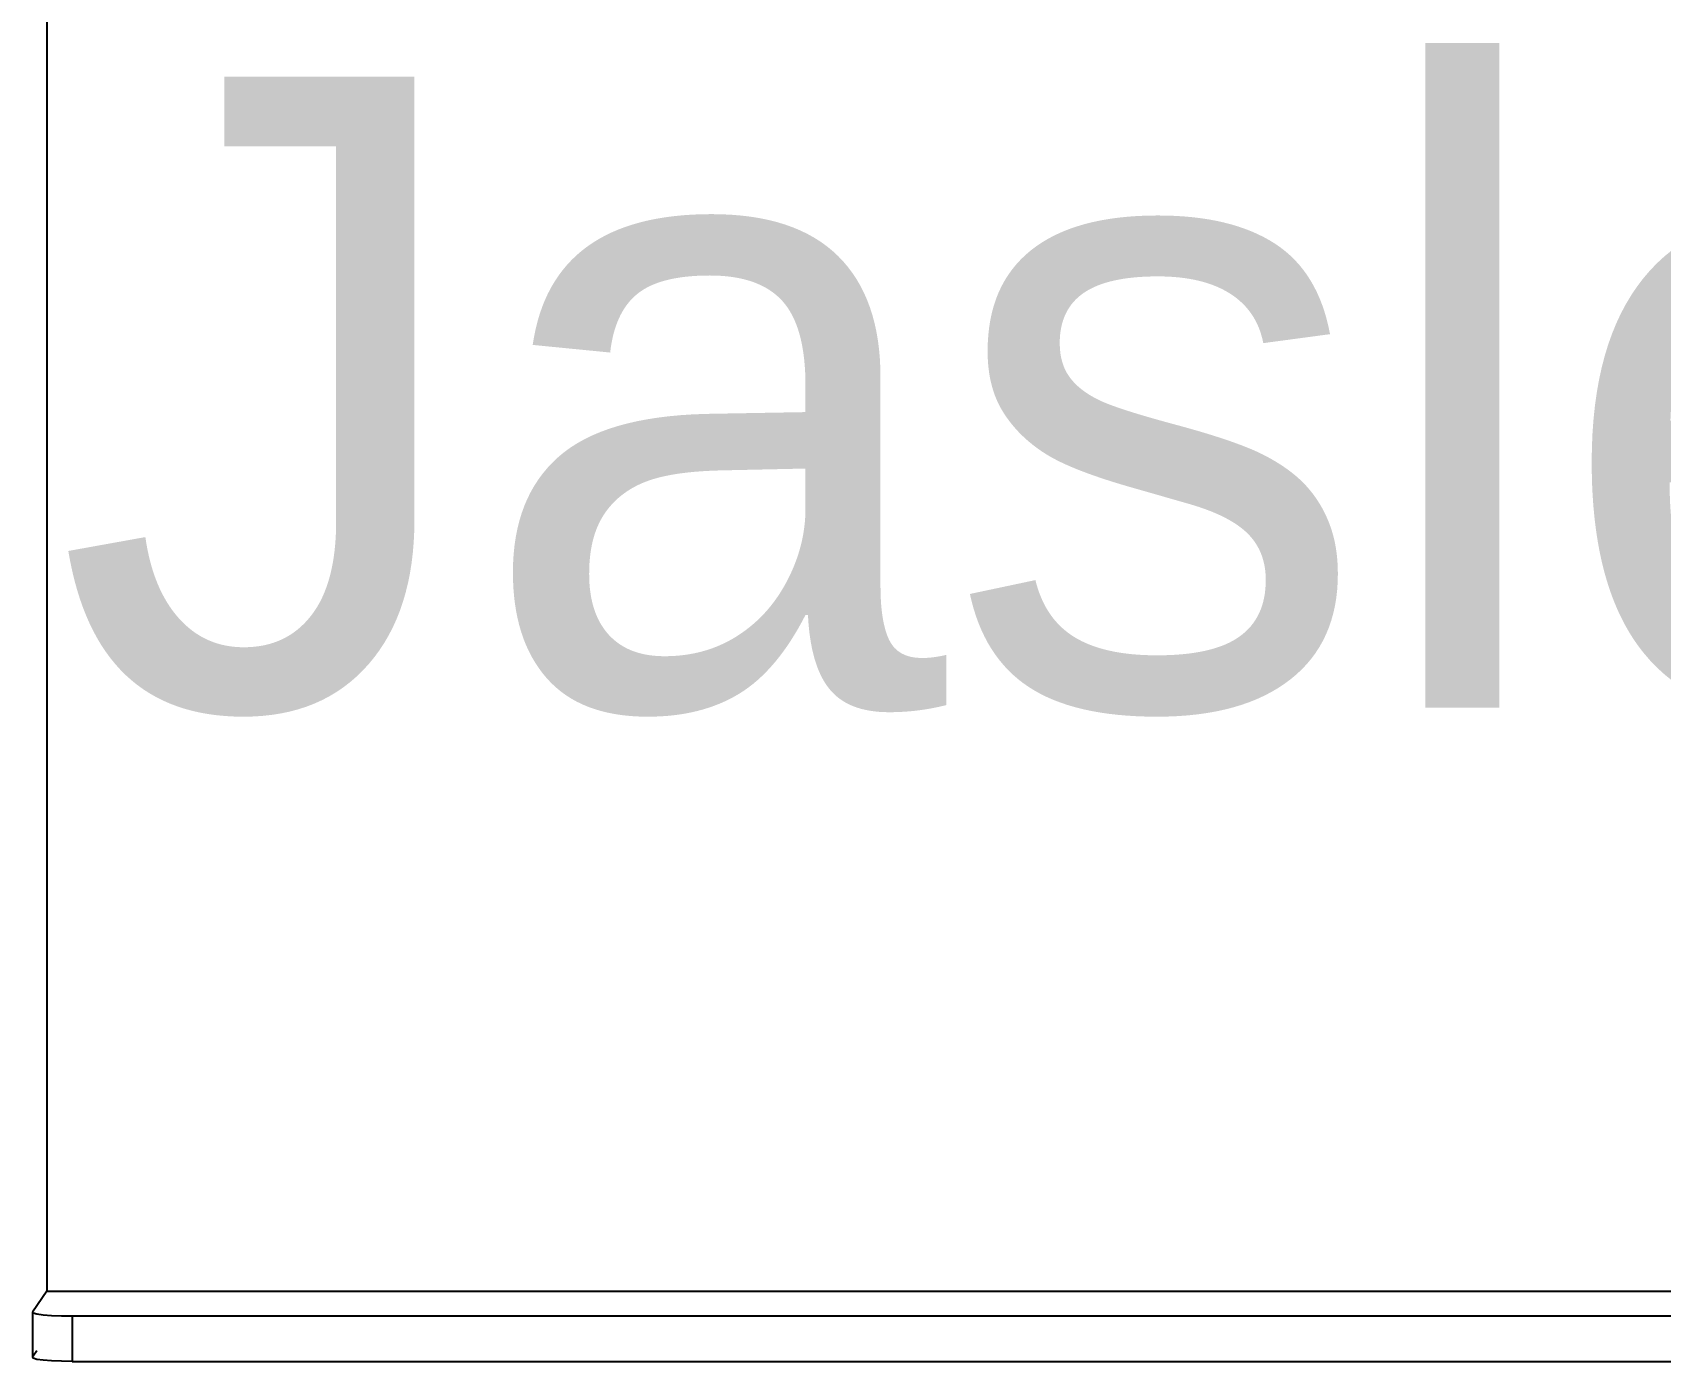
# Model space of a CAD drawing. Extents: x -4.2 to 4.2, y -5.7 to 5.7.
# Drawn here: x -1.529 to -1.013, y -2.264 to -1.843 of the extents above; entities that cross this region are included whole.
import ezdxf

# ---------------------------------------------------------------- set-up
doc = ezdxf.new("R2010")
doc.units = 0
doc.layers.get('0').update_dxf_attribs({"linetype": 'CONTINUOUS'})

msp = doc.modelspace()

# ---------------------------------------------------------------- linework, layer by layer
for p, q in [((-1.5242, -1.68548), (-1.5242, -2.24207)), ((-1.5242, -2.24207), (-1.52869, -2.24867)), ((-1.5242, -2.24207), (-0.41578, -2.24205)), ((-1.52846, -2.24901), (-1.52869, -2.24867)), ((-1.52869, -2.24867), (-1.52869, -2.26296)), ((-1.52733, -2.24933), (-1.52846, -2.24901)), ((-1.52537, -2.24961), (-1.52733, -2.24933)), ((-1.52272, -2.24982), (-1.52537, -2.24961)), ((-1.51955, -2.24995), (-1.52272, -2.24982)), ((-1.51609, -2.25), (-1.51955, -2.24995)), ((-0.43076, -2.25), (-1.51609, -2.25)), ((-1.51609, -2.25), (-1.51609, -2.2643)), ((-1.52846, -2.26331), (-1.52869, -2.26296)), ((-1.52733, -2.26095), (-1.52846, -2.26263)), ((-1.52733, -2.26363), (-1.52846, -2.26331)), ((-1.52537, -2.26391), (-1.52733, -2.26363)), ((-1.52272, -2.26412), (-1.52537, -2.26391)), ((-1.51955, -2.26425), (-1.52272, -2.26412)), ((-1.51609, -2.2643), (-1.51955, -2.26425)), ((-1.51609, -2.2643), (-0.43076, -2.2643))]:
    msp.add_line(p, q)

# ---------------------------------------------------------------- texts
msp.add_text('Jasleen', height=0.2).set_placement((-1.52154, -2.05714))

doc.saveas('drawing.dxf')
